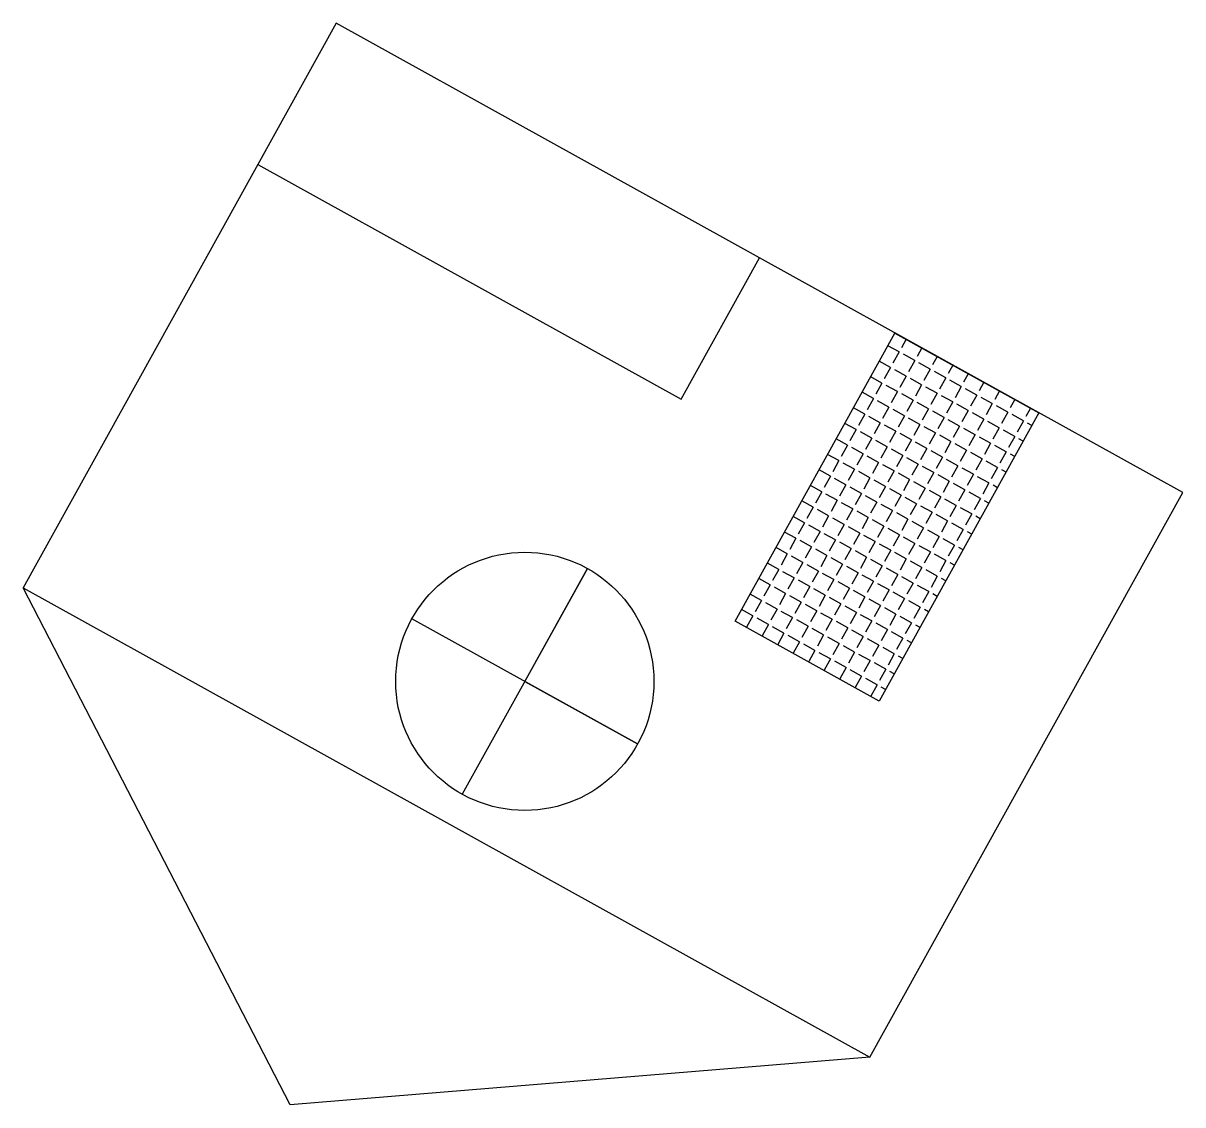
# Model space of a CAD drawing. Header units: inches. Extents: x -173.1 to -141.8, y 48 to 77.1.
import ezdxf

# ---------------------------------------------------------------- set-up
doc = ezdxf.new("R2010")
doc.units = ezdxf.units.IN
doc.header["$MEASUREMENT"] = 0

msp = doc.modelspace()

# ---------------------------------------------------------------- hatches: boundary and pattern name
h = msp.add_hatch()
h.set_pattern_fill('ANGLE', color=256, scale=1.738178, angle=151)
h.set_pattern_definition([(151, (-130.01337, 67.87743), (-0.2317385, -0.418067), [0.347636, -0.130363]), (241, (-130.01337, 67.87743), (0.418067, -0.2317385), [0.347636, -0.130363])])
h.paths.add_polyline_path([(-145.702, 66.637), (-149.582, 68.788), (-153.883, 61.03), (-150.003, 58.879)])

# ---------------------------------------------------------------- linework, layer by layer
for p, q in [((-153.883, 61.03), (-149.582, 68.788)), ((-149.582, 68.788), (-145.702, 66.637)), ((-145.702, 66.637), (-150.003, 58.879)), ((-157.865, 62.448), (-161.235, 56.367)), ((-159.55, 59.408), (-157.865, 62.448)), ((-165.87, 48.006), (-173.059, 61.927)), ((-156.51, 57.723), (-162.59, 61.093)), ((-150.003, 58.879), (-153.883, 61.03)), ((-159.55, 59.408), (-156.51, 57.723)), ((-150.255, 49.287), (-165.87, 48.006))]:
    msp.add_line(p, q)
for points in [[(-141.828, 64.49), (-164.632, 77.13), (-173.059, 61.927), (-150.255, 49.287)], [(-153.23, 70.81), (-164.632, 77.13), (-166.738, 73.329), (-155.337, 67.009)]]:
    msp.add_lwpolyline(points, close=True)
msp.add_circle((-159.55, 59.408), 3.476)

doc.saveas('drawing.dxf')
